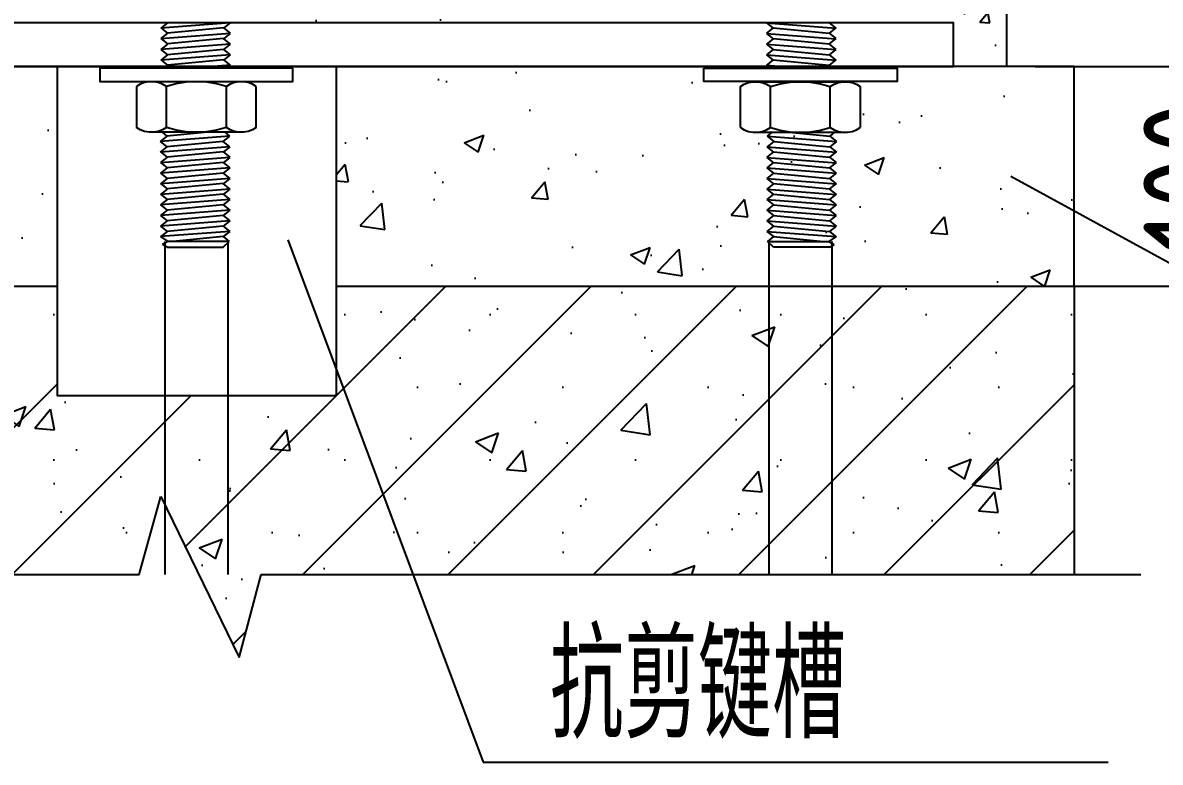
# Model space of a CAD drawing. Extents: x -89996 to 1006241, y -2176 to 440573.
# Drawn here: x 478738 to 483579, y 97825 to 100970 of the extents above; entities that cross this region are included whole.
import ezdxf

# ---------------------------------------------------------------- set-up
doc = ezdxf.new("R2010")
doc.units = 0
doc.header["$LTSCALE"] = 1000
doc.header["$MEASUREMENT"] = 0
for name, color, linetype in [('AXIS_DIM', 3, 'Continuous'), ('PUB_TEXT', 7, 'Continuous'), ('构造线', 7, 'Continuous'), ('细实线', 6, 'Continuous')]:
    doc.layers.add(name, color=color, linetype=linetype)
doc.styles.add('TSSD_Dimension', font='Tssdeng.shx', dxfattribs={"width": 0.8, "bigfont": 'hztxt.shx'})
doc.dimstyles.new('TSSD_100_150', dxfattribs={"dimtxt": 450, "dimasz": 150, "dimexe": 150, "dimexo": 375, "dimgap": 150, "dimtad": 1, "dimdec": 0, "dimzin": 0, "dimdsep": 46, "dimtxsty": 'TSSD_Dimension', "dimblk": 'ARCHTICK', "dimcen": 0, "dimdle": 150, "dimclrt": 7, "dimadec": 0, "dimazin": 0, "dimtfac": 1, "dimtdec": 0, "dimtix": 1, "dimtmove": 2, "dimatfit": 3, "dimfxl": 0, "dimtolj": 1, "dimtzin": 0, "dimarcsym": 0})

# ---------------------------------------------------------------- blocks, each defined once
blk = doc.blocks.new('_ArchTick')
at = {"color": 0, "linetype": 'ByBlock', "const_width": 0.4}
blk.add_lwpolyline([(-0.5, -0.5), (0.5, 0.5)], dxfattribs=at)
blk = doc.blocks.new('*D316')
at = {"layer": 'AXIS_DIM', "color": 0, "lineweight": -2, "transparency": 16777216}
for p, q in [((484107.5, 100633.6), (484107.5, 102450.1)), ((483047.2, 102300.1), (484257.5, 102300.1)), ((483073.7, 100783.6), (484257.5, 100783.6))]:
    blk.add_line(p, q, dxfattribs=at)
at = {"layer": 'Defpoints', "color": 0, "transparency": 16777216}
for p in [(482672.2, 102300.1), (484107.5, 102300.1), (482698.7, 100783.6)]:
    blk.add_point(p, dxfattribs=at)
at = {"layer": 'AXIS_DIM', "color": 0, "lineweight": -2, "transparency": 16777216, "xscale": 150, "yscale": 150, "zscale": 150}
for p, rotation in [((484107.5, 102300.1), 90), ((484107.5, 100783.6), 270)]:
    blk.add_blockref('_ArchTick', p, dxfattribs=dict(at, rotation=rotation))
at = {"layer": 'AXIS_DIM', "color": 7, "transparency": 16777216, "insert": (483732.5, 101541.9), "char_height": 450, "attachment_point": 5, "rotation": 90, "style": 'TSSD_Dimension'}
blk.add_mtext('\\A1;250', dxfattribs=at)
blk = doc.blocks.new('*D318')
at = {"layer": 'AXIS_DIM', "color": 0, "lineweight": -2, "transparency": 16777216}
for p, q in [((484107.5, 100783.6), (484107.5, 100933.6)), ((483047.2, 100783.6), (484257.5, 100783.6)), ((484107.5, 99850.4), (484107.5, 100783.6)), ((483073.7, 99850.4), (484257.5, 99850.4)), ((484107.5, 99850.4), (484107.5, 99700.4))]:
    blk.add_line(p, q, dxfattribs=at)
at = {"layer": 'Defpoints', "color": 0, "transparency": 16777216}
for p in [(482672.2, 100783.6), (484107.5, 100783.6), (482698.7, 99850.4)]:
    blk.add_point(p, dxfattribs=at)
at = {"layer": 'AXIS_DIM', "color": 0, "lineweight": -2, "transparency": 16777216, "xscale": 150, "yscale": 150, "zscale": 150}
for p, rotation in [((484107.5, 100783.6), 270), ((484107.5, 99850.4), 90)]:
    blk.add_blockref('_ArchTick', p, dxfattribs=dict(at, rotation=rotation))
at = {"layer": 'AXIS_DIM', "color": 7, "transparency": 16777216, "insert": (483732.5, 100317), "char_height": 450, "attachment_point": 5, "rotation": 90, "style": 'TSSD_Dimension'}
blk.add_mtext('\\A1;100', dxfattribs=at)

msp = doc.modelspace()

# ---------------------------------------------------------------- hatches: boundary and pattern name
h = msp.add_hatch()
h.set_pattern_fill('混凝土', color=256, scale=69.993, style=0)
h.set_pattern_definition([(50, (332109.54, 162848.16), (502.0319, -43.9221), [52.4947, -577.4422]), (355, (332109.54, 162848.16), (-97.1162, 526.4818), [41.9958, -461.9538]), (100.4514, (332151.4, 162844.5), (404.916, 482.5594), [44.6137, -490.7504]), (46.1842, (332109.54, 162988.15), (746.994, -115.8517), [78.742, -866.1634]), (96.6356, (332171.8, 162978.5), (654.1985, 681.8143), [66.9205, -736.1255]), (351.1842, (332109.54, 162988.15), (654.198, 681.815), [62.9937, -692.9307]), (21, (332179.54, 162953.15), (417.7932, -281.805), [52.4947, -577.4422]), (326, (332179.54, 162953.15), (170.3037, 507.5543), [41.9958, -461.9538]), (71.4514, (332214.35, 162929.67), (588.097, 225.7488), [44.6137, -490.7504]), (37.5, (332109.54, 162848.16), (8.51105, 233.0024), [0, -456.35436, 0, -468.9531, 0, -463.7036]), (7.5, (332109.54, 162848.16), (184.13026, 276.0606), [0, -267.37326, 0, -445.8554, 0, -176.73232]), (327.5, (331953.46, 162848.16), (373.63834, -15.78683), [0, -174.9825, 0, -545.9454, 0, -724.42755]), (317.5, (331883.47, 162848.16), (408.1895, 70.0665), [0, -227.47725, 0, -362.56374, 0, -514.44855])])
h.paths.add_polyline_path([(477379.27, 102300.13), (476614.51, 102300.13), (476031.23, 101716.85), (476031.23, 100783.61), (476259.38, 100783.61), (476259.38, 100970.26), (476501.43, 100970.26), (476501.43, 101027.38), (476704.08, 101027.38), (476675.65, 101038), (476658.93, 101047.93), (476658.93, 101221.98), (476684.15, 101236.96), (476715.2, 101242.57), (476684.15, 101248.18), (476658.93, 101263.16), (476658.93, 101437.21), (476684.15, 101452.2), (476722.74, 101459.17), (476730.06, 101457.85), (476768.6, 101457.85), (476788.86, 101474.22), (476760.8, 101496.89), (476761.41, 101496.84), (476789.77, 101519.76), (476762.99, 101541.4), (476762.25, 101541.45), (476790.31, 101564.13), (476777.77, 101574.26), (476790.31, 101586.8), (477028.95, 101586.8), (477054.03, 101561.72), (477028.95, 101541.45), (477057.01, 101518.78), (477056.39, 101518.83), (477028.37, 101496.18), (477055.55, 101474.22), (477035.29, 101457.85), (477112.95, 101457.85), (477144.23, 101452.2), (477169.45, 101437.21), (477169.45, 101263.16), (477144.23, 101248.18), (477105.63, 101241.21), (477095.91, 101242.97), (477115.36, 101242.97), (477134.5, 101246.42), (477152.72, 101253.23), (477169.45, 101263.16), (477169.45, 101437.21), (477152.72, 101447.15), (477134.5, 101453.95), (477115.36, 101457.41), (477095.91, 101457.41), (477076.77, 101453.95), (477058.54, 101447.15), (477041.82, 101437.21), (477000.09, 101448.63), (476957.39, 101455.54), (476914.19, 101457.85), (476914.19, 101457.85), (476870.99, 101455.54), (476828.28, 101448.63), (476786.56, 101437.21), (476786.56, 101263.16), (476786.55, 101263.16), (476761.33, 101248.18), (476730.29, 101242.57), (476761.34, 101236.96), (476786.56, 101221.98), (476786.56, 101221.98), (476786.56, 101047.93), (476828.28, 101036.51), (476870.99, 101029.61), (476912.65, 101027.38), (477323.87, 101027.38), (477323.87, 100970.26), (477379.27, 100970.26)])
h.paths.add_polyline_path([(479479.06, 102300.13), (477472.59, 102300.13), (477472.59, 100970.26), (479067.84, 100970.26), (479067.84, 101027.38), (479270.49, 101027.38), (479242.06, 101038), (479225.34, 101047.93), (479225.34, 101221.98), (479250.56, 101236.96), (479281.61, 101242.57), (479250.56, 101248.18), (479225.34, 101263.16), (479225.34, 101437.21), (479250.56, 101452.2), (479289.15, 101459.17), (479296.47, 101457.85), (479335.01, 101457.85), (479355.27, 101474.22), (479327.21, 101496.89), (479327.82, 101496.84), (479356.18, 101519.76), (479329.4, 101541.4), (479328.66, 101541.45), (479356.72, 101564.13), (479344.18, 101574.26), (479356.72, 101586.8), (479479.06, 101586.8)])
h.paths.add_polyline_path([(479479.06, 102300.13), (479479.06, 101586.8), (479595.36, 101586.8), (479620.44, 101561.72), (479595.36, 101541.45), (479623.42, 101518.78), (479622.8, 101518.83), (479594.78, 101496.18), (479621.96, 101474.22), (479601.7, 101457.85), (479679.36, 101457.85), (479710.64, 101452.2), (479735.86, 101437.21), (479735.86, 101263.16), (479710.64, 101248.18), (479672.04, 101241.21), (479664.27, 101242.61), (479482.14, 101242.61), (479479.06, 101242.45), (479479.06, 101027.38), (479890.28, 101027.38), (479890.28, 100970.26), (481485.52, 100970.26), (481485.52, 102300.13)])
h.paths.add_polyline_path([(479608.23, 101047.93), (479608.23, 101047.93), (479608.23, 101047.93)], flags=16)
h.paths.add_polyline_path([(479735.86, 101221.98), (479735.86, 101047.93), (479710.64, 101032.95), (479672.04, 101025.98), (479662.32, 101027.73), (479681.77, 101027.73), (479700.91, 101031.19), (479719.13, 101038), (479735.86, 101047.93), (479735.86, 101221.98), (479719.13, 101231.92), (479700.91, 101238.72), (479672.04, 101243.94), (479633.45, 101236.96), (479624.95, 101231.92), (479643.18, 101238.72), (479672.04, 101243.94), (479710.64, 101236.96)], flags=16)
h.paths.add_polyline_path([(482343.6, 102300.13), (481578.85, 102300.13), (481578.85, 100970.26), (481634.25, 100970.26), (481634.25, 101027.38), (481833.81, 101027.38), (481805.39, 101038), (481788.66, 101047.93), (481788.66, 101221.98), (481813.88, 101236.96), (481844.93, 101242.57), (481813.88, 101248.18), (481788.66, 101263.16), (481788.66, 101437.21), (481813.88, 101452.2), (481852.48, 101459.17), (481859.79, 101457.85), (481922.82, 101457.85), (481902.56, 101474.22), (481929.74, 101496.18), (481901.72, 101518.83), (481901.1, 101518.78), (481929.16, 101541.45), (481904, 101561.79), (481904.15, 101561.79), (481929.16, 101586.8), (482167.8, 101586.8), (482180.34, 101574.26), (482167.8, 101564.13), (482195.86, 101541.45), (482195.12, 101541.4), (482168.34, 101519.76), (482196.7, 101496.84), (482197.31, 101496.89), (482169.25, 101474.22), (482189.51, 101457.85), (482242.69, 101457.85), (482273.96, 101452.2), (482299.18, 101437.21), (482299.18, 101263.16), (482273.96, 101248.18), (482235.37, 101241.21), (482227.6, 101242.61), (482045.47, 101242.61), (482043.92, 101242.53), (482043.92, 101242.61), (482043.15, 101242.57), (482043.92, 101242.53), (482043.92, 101242.61), (482043.92, 101242.61), (482045.47, 101242.61), (482087.12, 101244.84), (482129.83, 101251.75), (482171.56, 101263.16), (482171.56, 101437.21), (482129.83, 101448.63), (482087.12, 101455.54), (482043.92, 101457.85), (482043.92, 101457.85), (482000.72, 101455.54), (481958.02, 101448.63), (481916.29, 101437.21), (481916.29, 101263.16), (481958.02, 101251.75), (482000.72, 101244.84), (482042.38, 101242.61), (482043.92, 101242.61), (482043.92, 101242.61), (482043.93, 101242.53), (482044.69, 101242.57), (482043.93, 101242.61), (482043.92, 101242.53), (482043.15, 101242.57), (482000.72, 101240.3), (481958.02, 101233.4), (481916.29, 101221.98), (481916.29, 101047.93), (481958.02, 101036.51), (482000.72, 101029.61), (482042.38, 101027.38), (482456.69, 101027.38), (482456.69, 100970.26), (482698.73, 100970.26), (482698.73, 100783.61), (482926.88, 100783.61), (482926.88, 101716.85)])
at = {"layer": '构造线'}
h = msp.add_hatch(dxfattribs=at)
h.set_pattern_fill('AR-CONC', color=256, scale=4.6662, style=0)
h.set_pattern_definition([(50, (392675.2, 29880), (850.11, -74.375), [88.891, -977.802]), (355, (392675.2, 29880), (-164.45, 891.5085), [71.113, -782.242]), (100.451, (392746.05, 29873.8), (685.663, 817.1295), [75.546, -831.0036]), (46.1842, (392675.2, 30117), (1264.909, -196.178), [133.337, -1466.703]), (96.6356, (392780.6, 30100.7), (1107.776, 1154.537), [113.319, -1246.505]), (351.184, (392675.2, 30117), (1107.777, 1154.535), [106.67, -1173.363]), (21, (392793.7, 30057.8), (707.4654, -477.1914), [88.891, -977.802]), (326, (392793.7, 30057.8), (288.3806, 859.458), [71.113, -782.242]), (71.4514, (392852.7, 30018), (995.844, 382.2684), [75.546, -831.0036]), (37.5, (392675.2, 29880), (14.41204, 394.5507), [0, -772.76, 0, -794.094, 0, -785.2048]), (7.5, (392675.2, 29880), (311.7939, 467.4626), [0, -452.752, 0, -754.9818, 0, -299.2667]), (327.5, (392410.9, 29880), (632.6928, -26.7315), [0, -296.3037, 0, -924.4675, 0, -1226.6973]), (317.5, (392292.4, 29880), (691.2004, 118.645), [0, -385.1948, 0, -613.9413, 0, -871.133])])
h.paths.add_polyline_path([(478885.97, 99850.37), (478885.97, 100783.61), (475746.1, 100783.61), (475746.1, 99850.37)])
h.paths.add_polyline_path([(480072.14, 100783.61), (480072.14, 99850.37), (483212.02, 99850.37), (483212.02, 100783.61)])
at = {"layer": '细实线'}
h = msp.add_hatch(dxfattribs=at)
h.set_pattern_fill('SACNCR', color=256, scale=4666.2, style=0)
h.set_pattern_definition([(45, (538880.6, 196548.9), (-309.3283, 309.3283), []), (45, (539189.9, 196548.9), (-309.3283, 309.3283), [0, -437.4562])])
h.paths.add_polyline_path([(480072.14, 99850.37), (480072.14, 99383.75), (478885.97, 99383.75), (478885.97, 99850.37), (475746.1, 99850.37), (475746.1, 98623.15), (479233.3, 98623.15), (479326.62, 98955.3), (479659.38, 98270.24), (479752.7, 98623.15), (483212.02, 98623.15), (483212.02, 99850.37)])
h = msp.add_hatch(dxfattribs=at)
h.set_pattern_fill('混凝土', color=256, scale=139.986, style=0)
h.set_pattern_definition([(50, (538880.6, 196548.9), (1004.064, -87.844), [104.9895, -1154.8845]), (355, (538880.6, 196548.9), (-194.232, 1052.964), [83.992, -923.908]), (100.4514, (538964.3, 196541.6), (809.832, 965.119), [89.227, -981.501]), (46.1842, (538880.6, 196828.9), (1493.988, -231.703), [157.484, -1732.327]), (96.6356, (539005.1, 196809.6), (1308.397, 1363.629), [133.841, -1472.25]), (351.1842, (538880.6, 196828.9), (1308.396, 1363.63), [125.987, -1385.861]), (21, (539020.6, 196758.9), (835.5863, -563.61), [104.9895, -1154.8845]), (326, (539020.6, 196758.9), (340.607, 1015.1085), [83.992, -923.908]), (71.4514, (539090.2, 196711.9), (1176.194, 451.4975), [89.227, -981.501]), (37.5, (538880.58, 196548.92), (17.0221, 466.0048), [0, -912.7087, 0, -937.9062, 0, -927.4072]), (7.5, (538880.6, 196548.9), (368.2605, 552.1212), [0, -534.7465, 0, -891.7108, 0, -353.4646]), (327.5, (538568.4, 196548.92), (747.2767, -31.5737), [0, -349.965, 0, -1091.8908, 0, -1448.855]), (317.5, (538428.4, 196548.9), (816.379, 140.133), [0, -454.9545, 0, -725.1275, 0, -1028.897])])
h.paths.add_polyline_path([(480072.14, 99850.37), (480072.14, 99383.75), (478885.97, 99383.75), (478885.97, 99850.37), (475746.1, 99850.37), (475746.1, 98623.15), (479233.3, 98623.15), (479326.62, 98955.3), (479659.38, 98270.24), (479752.7, 98623.15), (483212.02, 98623.15), (483212.02, 99850.37)])

# ---------------------------------------------------------------- linework, layer by layer
msp.add_line((482926.88, 100783.61, 13636.33), (482926.88, 101716.85, 13636.33))
at = {"elevation": 13636.33}
msp.add_lwpolyline([(478885.97, 100783.61), (480072.14, 100783.61), (480072.14, 99383.75), (478885.97, 99383.75)], close=True, dxfattribs=at)
at = {"layer": '构造线', "color": 6}
msp.add_line((483212.02, 99850.37, 13636.33), (483212.02, 98623.15, 13636.33), dxfattribs=at)
at = {"layer": '构造线', "color": 4, "elevation": 13636.33}
msp.add_lwpolyline([(476259.38, 100783.61), (482698.73, 100783.61), (482698.73, 100970.26), (476259.38, 100970.26)], close=True, dxfattribs=at)
at = {"layer": '构造线', "color": 6, "elevation": 13636.33}
msp.add_lwpolyline([(480072.14, 99850.37), (483212.02, 99850.37), (483212.02, 100783.61), (475746.1, 100783.61), (475746.1, 99850.37), (478885.97, 99850.37)], dxfattribs=at)
at = {"layer": '细实线', "color": 0}
for p, q in [((479353.91, 100969.91, 13636.33), (479325.85, 100947.23, 13636.33)), ((479621.35, 100969.96, 13636.33), (479326.59, 100947.29, 13636.33)), ((479326.59, 100947.84, 13636.33), (479354.65, 100925.16, 13636.33)), ((479593.29, 100947.84, 13636.33), (479354.65, 100925.16, 13636.33)), ((479621.35, 100969.96, 13636.33), (479593.29, 100947.29, 13636.33)), ((479593.29, 100947.84, 13636.33), (479621.35, 100925.16, 13636.33)), ((481903.17, 100969.96, 13636.33), (482197.93, 100947.29, 13636.33)), ((481903.17, 100969.96, 13636.33), (481931.23, 100947.29, 13636.33)), ((481931.23, 100947.84, 13636.33), (481903.17, 100925.16, 13636.33)), ((481931.23, 100947.84, 13636.33), (482169.87, 100925.16, 13636.33)), ((482197.93, 100947.84, 13636.33), (482169.87, 100925.16, 13636.33)), ((482170.61, 100969.91, 13636.33), (482198.67, 100947.23, 13636.33)), ((479354.65, 100925.16, 13636.33), (479326.59, 100902.49, 13636.33)), ((479621.35, 100924.62, 13636.33), (479326.59, 100901.94, 13636.33)), ((479326.59, 100902.49, 13636.33), (479354.65, 100879.81, 13636.33)), ((479593.29, 100902.49, 13636.33), (479354.65, 100879.81, 13636.33)), ((479621.35, 100924.62, 13636.33), (479593.29, 100901.94, 13636.33)), ((479593.29, 100901.94, 13636.33), (479621.35, 100879.27, 13636.33)), ((481903.17, 100924.62, 13636.33), (482197.93, 100901.94, 13636.33)), ((481903.17, 100924.62, 13636.33), (481931.23, 100901.94, 13636.33)), ((481931.23, 100901.94, 13636.33), (481903.17, 100879.27, 13636.33)), ((481931.23, 100902.49, 13636.33), (482169.87, 100879.81, 13636.33)), ((482169.87, 100925.16, 13636.33), (482197.93, 100902.49, 13636.33)), ((482197.93, 100902.49, 13636.33), (482169.87, 100879.81, 13636.33)), ((479354.65, 100879.27, 13636.33), (479326.59, 100856.6, 13636.33)), ((479621.35, 100878.73, 13636.33), (479326.59, 100856.05, 13636.33)), ((479326.59, 100856.6, 13636.33), (479354.65, 100833.92, 13636.33)), ((479621.35, 100833.92, 13636.33), (479326.59, 100811.25, 13636.33)), ((479354.65, 100833.92, 13636.33), (479326.59, 100811.25, 13636.33)), ((479593.29, 100856.6, 13636.33), (479354.65, 100833.92, 13636.33)), ((479621.35, 100878.73, 13636.33), (479593.29, 100856.05, 13636.33)), ((479593.29, 100856.6, 13636.33), (479621.35, 100833.92, 13636.33)), ((479621.35, 100833.92, 13636.33), (479593.29, 100811.25, 13636.33)), ((481903.17, 100878.73, 13636.33), (482197.93, 100856.05, 13636.33)), ((481903.17, 100878.73, 13636.33), (481931.23, 100856.05, 13636.33)), ((481931.23, 100856.6, 13636.33), (481903.17, 100833.92, 13636.33)), ((481903.17, 100833.92, 13636.33), (482197.93, 100811.25, 13636.33)), ((481903.17, 100833.92, 13636.33), (481931.23, 100811.25, 13636.33)), ((481931.23, 100856.6, 13636.33), (482169.87, 100833.92, 13636.33)), ((482169.87, 100879.27, 13636.33), (482197.93, 100856.6, 13636.33)), ((482197.93, 100856.6, 13636.33), (482169.87, 100833.92, 13636.33)), ((482169.87, 100833.92, 13636.33), (482197.93, 100811.25, 13636.33)), ((479326.59, 100811.79, 13636.33), (479354.65, 100789.12, 13636.33)), ((479354.65, 100789.12, 13636.33), (479340.19, 100777.43, 13636.33)), ((479593.29, 100811.79, 13636.33), (479354.65, 100789.12, 13636.33)), ((479621.35, 100789.66, 13636.33), (479462.3, 100777.43, 13636.33)), ((479593.29, 100811.79, 13636.33), (479621.35, 100789.12, 13636.33)), ((479621.35, 100789.66, 13636.33), (479606.21, 100777.43, 13636.33)), ((481931.23, 100811.79, 13636.33), (481903.17, 100789.12, 13636.33)), ((481903.17, 100789.66, 13636.33), (482062.22, 100777.43, 13636.33)), ((481903.17, 100789.66, 13636.33), (481918.31, 100777.43, 13636.33)), ((481931.23, 100811.79, 13636.33), (482169.87, 100789.12, 13636.33)), ((482197.93, 100811.79, 13636.33), (482169.87, 100789.12, 13636.33)), ((482169.87, 100789.12, 13636.33), (482184.34, 100777.43, 13636.33)), ((479238.6, 100708.71, 13636.33), (479221.88, 100698.77, 13636.33)), ((479221.88, 100698.77, 13636.33), (479221.88, 100524.72, 13636.33)), ((479256.82, 100715.51, 13636.33), (479238.6, 100708.71, 13636.33)), ((479275.96, 100718.97, 13636.33), (479256.82, 100715.51, 13636.33)), ((479275.96, 100718.97, 13636.33), (479256.82, 100715.51, 13636.33)), ((479295.42, 100718.97, 13636.33), (479275.96, 100718.97, 13636.33)), ((479295.41, 100718.97, 13636.33), (479275.96, 100718.97, 13636.33)), ((479668.58, 100719.41, 13636.33), (479285.68, 100719.41, 13636.33)), ((479668.59, 100719.41, 13636.33), (479285.69, 100719.41, 13636.33)), ((479314.56, 100715.51, 13636.33), (479295.41, 100718.97, 13636.33)), ((479314.56, 100715.51, 13636.33), (479295.42, 100718.97, 13636.33)), ((479332.78, 100708.71, 13636.33), (479314.56, 100715.51, 13636.33)), ((479349.5, 100698.77, 13636.33), (479332.78, 100708.71, 13636.33)), ((479391.23, 100710.19, 13636.33), (479349.5, 100698.77, 13636.33)), ((479349.5, 100524.72, 13636.33), (479349.5, 100698.77, 13636.33)), ((479354.65, 100720.31, 13636.33), (479593.29, 100720.31, 13636.33)), ((479433.93, 100717.1, 13636.33), (479391.23, 100710.19, 13636.33)), ((479563.04, 100710.19, 13636.33), (479520.33, 100717.1, 13636.33)), ((479604.77, 100698.77, 13636.33), (479563.04, 100710.19, 13636.33)), ((479621.49, 100708.71, 13636.33), (479604.77, 100698.77, 13636.33)), ((479604.77, 100524.72, 13636.33), (479604.77, 100698.77, 13636.33)), ((479639.71, 100715.51, 13636.33), (479621.49, 100708.71, 13636.33)), ((479658.86, 100718.97, 13636.33), (479639.71, 100715.51, 13636.33)), ((479658.85, 100718.97, 13636.33), (479639.71, 100715.51, 13636.33)), ((479678.31, 100718.97, 13636.33), (479658.85, 100718.97, 13636.33)), ((479678.31, 100718.97, 13636.33), (479658.86, 100718.97, 13636.33)), ((479697.45, 100715.51, 13636.33), (479678.31, 100718.97, 13636.33)), ((479697.45, 100715.51, 13636.33), (479678.31, 100718.97, 13636.33)), ((479715.67, 100708.71, 13636.33), (479697.45, 100715.51, 13636.33)), ((479732.39, 100698.77, 13636.33), (479715.67, 100708.71, 13636.33)), ((479732.39, 100524.72, 13636.33), (479732.39, 100698.77, 13636.33)), ((481792.13, 100698.77, 13636.33), (481808.85, 100708.71, 13636.33)), ((481792.13, 100524.72, 13636.33), (481792.13, 100698.77, 13636.33)), ((481808.85, 100708.71, 13636.33), (481827.07, 100715.51, 13636.33)), ((481827.07, 100715.51, 13636.33), (481846.21, 100718.97, 13636.33)), ((481827.07, 100715.51, 13636.33), (481846.21, 100718.97, 13636.33)), ((481846.21, 100718.97, 13636.33), (481865.67, 100718.97, 13636.33)), ((481846.21, 100718.97, 13636.33), (481865.66, 100718.97, 13636.33)), ((481855.94, 100719.41, 13636.33), (482238.84, 100719.41, 13636.33)), ((481855.94, 100719.41, 13636.33), (482238.84, 100719.41, 13636.33)), ((481865.66, 100718.97, 13636.33), (481884.81, 100715.51, 13636.33)), ((481865.67, 100718.97, 13636.33), (481884.81, 100715.51, 13636.33)), ((481884.81, 100715.51, 13636.33), (481903.03, 100708.71, 13636.33)), ((481903.03, 100708.71, 13636.33), (481919.75, 100698.77, 13636.33)), ((481919.75, 100698.77, 13636.33), (481961.48, 100710.19, 13636.33)), ((481919.75, 100524.72, 13636.33), (481919.75, 100698.77, 13636.33)), ((482169.87, 100720.31, 13636.33), (481931.23, 100720.31, 13636.33)), ((481961.48, 100710.19, 13636.33), (482004.19, 100717.1, 13636.33)), ((482090.59, 100717.1, 13636.33), (482133.29, 100710.19, 13636.33)), ((482133.29, 100710.19, 13636.33), (482175.02, 100698.77, 13636.33)), ((482175.02, 100698.77, 13636.33), (482191.74, 100708.71, 13636.33)), ((482175.02, 100524.72, 13636.33), (482175.02, 100698.77, 13636.33)), ((482191.74, 100708.71, 13636.33), (482209.97, 100715.51, 13636.33)), ((482209.96, 100715.51, 13636.33), (482229.11, 100718.97, 13636.33)), ((482209.97, 100715.51, 13636.33), (482229.11, 100718.97, 13636.33)), ((482229.11, 100718.97, 13636.33), (482248.56, 100718.97, 13636.33)), ((482229.11, 100718.97, 13636.33), (482248.56, 100718.97, 13636.33)), ((482248.56, 100718.97, 13636.33), (482267.7, 100715.51, 13636.33)), ((482248.56, 100718.97, 13636.33), (482267.7, 100715.51, 13636.33)), ((482267.7, 100715.51, 13636.33), (482285.92, 100708.71, 13636.33)), ((482285.92, 100708.71, 13636.33), (482302.65, 100698.77, 13636.33)), ((482302.65, 100698.77, 13636.33), (482302.64, 100524.72, 13636.33)), ((479238.6, 100514.79, 13636.33), (479221.88, 100524.72, 13636.33)), ((479256.82, 100507.98, 13636.33), (479238.6, 100514.79, 13636.33)), ((479275.96, 100504.53, 13636.33), (479256.82, 100507.98, 13636.33)), ((479295.42, 100504.53, 13636.33), (479275.96, 100504.53, 13636.33)), ((479668.59, 100504.09, 13636.33), (479285.69, 100504.09, 13636.33)), ((479314.56, 100507.98, 13636.33), (479295.42, 100504.53, 13636.33)), ((479332.78, 100514.79, 13636.33), (479314.56, 100507.98, 13636.33)), ((479331.54, 100504.09, 13636.33), (479351.8, 100487.72, 13636.33)), ((479349.5, 100524.72, 13636.33), (479332.78, 100514.79, 13636.33)), ((479391.23, 100513.31, 13636.33), (479349.5, 100524.72, 13636.33)), ((479524.1, 100504.09, 13636.33), (479351.8, 100487.72, 13636.33)), ((479433.94, 100506.4, 13636.33), (479391.23, 100513.31, 13636.33)), ((479477.14, 100504.09, 13636.33), (479433.94, 100506.4, 13636.33)), ((479520.34, 100506.4, 13636.33), (479477.14, 100504.09, 13636.33)), ((479563.04, 100513.31, 13636.33), (479520.34, 100506.4, 13636.33)), ((479604.77, 100524.72, 13636.33), (479563.04, 100513.31, 13636.33)), ((479598.24, 100504.09, 13636.33), (479618.5, 100487.72, 13636.33)), ((479621.49, 100514.79, 13636.33), (479604.77, 100524.72, 13636.33)), ((479639.71, 100507.98, 13636.33), (479621.49, 100514.79, 13636.33)), ((479658.86, 100504.53, 13636.33), (479639.71, 100507.98, 13636.33)), ((479678.31, 100504.53, 13636.33), (479658.86, 100504.53, 13636.33)), ((479697.45, 100507.98, 13636.33), (479678.31, 100504.53, 13636.33)), ((479715.67, 100514.79, 13636.33), (479697.45, 100507.98, 13636.33)), ((479732.39, 100524.72, 13636.33), (479715.67, 100514.79, 13636.33)), ((481792.13, 100524.72, 13636.33), (481808.85, 100514.79, 13636.33)), ((481808.85, 100514.79, 13636.33), (481827.07, 100507.98, 13636.33)), ((481827.07, 100507.98, 13636.33), (481846.21, 100504.53, 13636.33)), ((481846.21, 100504.53, 13636.33), (481865.66, 100504.53, 13636.33)), ((481855.94, 100504.09, 13636.33), (482238.84, 100504.09, 13636.33)), ((481865.66, 100504.53, 13636.33), (481884.81, 100507.98, 13636.33)), ((481884.81, 100507.98, 13636.33), (481903.03, 100514.79, 13636.33)), ((481903.03, 100514.79, 13636.33), (481919.75, 100524.72, 13636.33)), ((481926.28, 100504.09, 13636.33), (481906.02, 100487.72, 13636.33)), ((481919.75, 100524.72, 13636.33), (481961.48, 100513.31, 13636.33)), ((481961.48, 100513.31, 13636.33), (482004.19, 100506.4, 13636.33)), ((482000.42, 100504.09, 13636.33), (482172.72, 100487.72, 13636.33)), ((482004.19, 100506.4, 13636.33), (482047.39, 100504.09, 13636.33)), ((482047.39, 100504.09, 13636.33), (482090.58, 100506.4, 13636.33)), ((482090.58, 100506.4, 13636.33), (482133.29, 100513.31, 13636.33)), ((482133.29, 100513.31, 13636.33), (482175.02, 100524.72, 13636.33)), ((482192.98, 100504.09, 13636.33), (482172.72, 100487.72, 13636.33)), ((482175.02, 100524.72, 13636.33), (482191.74, 100514.79, 13636.33)), ((482191.74, 100514.79, 13636.33), (482209.96, 100507.98, 13636.33)), ((482209.96, 100507.98, 13636.33), (482229.11, 100504.53, 13636.33)), ((482229.11, 100504.53, 13636.33), (482248.56, 100504.53, 13636.33)), ((482248.56, 100504.53, 13636.33), (482267.7, 100507.98, 13636.33)), ((482267.7, 100507.98, 13636.33), (482285.92, 100514.79, 13636.33)), ((482285.92, 100514.79, 13636.33), (482302.64, 100524.72, 13636.33)), ((479618.5, 100487.72, 13636.33), (479323.74, 100465.05, 13636.33)), ((479351.8, 100487.72, 13636.33), (479323.74, 100465.05, 13636.33)), ((479323.74, 100465.59, 13636.33), (479351.8, 100442.92, 13636.33)), ((479590.44, 100465.59, 13636.33), (479351.8, 100442.92, 13636.33)), ((479618.5, 100487.72, 13636.33), (479590.44, 100465.05, 13636.33)), ((479590.44, 100465.59, 13636.33), (479618.5, 100442.92, 13636.33)), ((481906.02, 100487.72, 13636.33), (482200.78, 100465.05, 13636.33)), ((481906.02, 100487.72, 13636.33), (481934.08, 100465.05, 13636.33)), ((481934.08, 100465.59, 13636.33), (481906.02, 100442.92, 13636.33)), ((481934.08, 100465.59, 13636.33), (482172.72, 100442.92, 13636.33)), ((482172.72, 100487.72, 13636.33), (482200.78, 100465.05, 13636.33)), ((482200.78, 100465.59, 13636.33), (482172.72, 100442.92, 13636.33)), ((479351.8, 100442.92, 13636.33), (479323.74, 100420.24, 13636.33)), ((479619.24, 100442.98, 13636.33), (479324.49, 100420.3, 13636.33)), ((479324.49, 100420.85, 13636.33), (479352.55, 100398.17, 13636.33)), ((479352.55, 100398.17, 13636.33), (479324.49, 100375.5, 13636.33)), ((479619.24, 100397.63, 13636.33), (479324.49, 100374.95, 13636.33)), ((479591.18, 100420.85, 13636.33), (479352.55, 100398.17, 13636.33)), ((479619.24, 100442.98, 13636.33), (479591.18, 100420.3, 13636.33)), ((479591.18, 100420.85, 13636.33), (479619.24, 100398.17, 13636.33)), ((479619.24, 100397.63, 13636.33), (479591.18, 100374.95, 13636.33)), ((481905.28, 100442.98, 13636.33), (482200.03, 100420.3, 13636.33)), ((481905.28, 100442.98, 13636.33), (481933.34, 100420.3, 13636.33)), ((481933.34, 100420.85, 13636.33), (481905.28, 100398.17, 13636.33)), ((481905.28, 100397.63, 13636.33), (482200.03, 100374.95, 13636.33)), ((481905.28, 100397.63, 13636.33), (481933.34, 100374.95, 13636.33)), ((481933.34, 100420.85, 13636.33), (482171.97, 100398.17, 13636.33)), ((482200.03, 100420.85, 13636.33), (482171.97, 100398.17, 13636.33)), ((482171.97, 100398.17, 13636.33), (482200.03, 100375.5, 13636.33)), ((482172.72, 100442.92, 13636.33), (482200.78, 100420.24, 13636.33)), ((479324.49, 100375.5, 13636.33), (479352.55, 100352.83, 13636.33)), ((479619.24, 100352.83, 13636.33), (479324.49, 100330.15, 13636.33)), ((479352.55, 100352.83, 13636.33), (479324.49, 100330.15, 13636.33)), ((479591.18, 100375.5, 13636.33), (479352.55, 100352.83, 13636.33)), ((479591.18, 100375.5, 13636.33), (479619.24, 100352.83, 13636.33)), ((479619.24, 100352.83, 13636.33), (479591.18, 100330.15, 13636.33)), ((481933.34, 100375.5, 13636.33), (481905.28, 100352.83, 13636.33)), ((481905.28, 100352.83, 13636.33), (482200.03, 100330.15, 13636.33)), ((481905.28, 100352.83, 13636.33), (481933.34, 100330.15, 13636.33)), ((481933.34, 100375.5, 13636.33), (482171.97, 100352.83, 13636.33)), ((482200.03, 100375.5, 13636.33), (482171.97, 100352.83, 13636.33)), ((482171.97, 100352.83, 13636.33), (482200.03, 100330.15, 13636.33)), ((479324.49, 100330.7, 13636.33), (479352.55, 100308.02, 13636.33)), ((479619.24, 100308.02, 13636.33), (479324.49, 100285.35, 13636.33)), ((479352.55, 100308.02, 13636.33), (479324.49, 100285.35, 13636.33)), ((479591.18, 100330.7, 13636.33), (479352.55, 100308.02, 13636.33)), ((479591.18, 100330.7, 13636.33), (479619.24, 100308.02, 13636.33)), ((479619.24, 100308.02, 13636.33), (479591.18, 100285.35, 13636.33)), ((481933.34, 100330.7, 13636.33), (481905.28, 100308.02, 13636.33)), ((481905.28, 100308.02, 13636.33), (482200.03, 100285.35, 13636.33)), ((481905.28, 100308.02, 13636.33), (481933.34, 100285.35, 13636.33)), ((481933.34, 100330.7, 13636.33), (482171.97, 100308.02, 13636.33)), ((482200.03, 100330.7, 13636.33), (482171.97, 100308.02, 13636.33)), ((482171.97, 100308.02, 13636.33), (482200.03, 100285.35, 13636.33)), ((479324.49, 100285.89, 13636.33), (479352.55, 100263.22, 13636.33)), ((479352.55, 100262.68, 13636.33), (479324.49, 100240, 13636.33)), ((479619.99, 100262.73, 13636.33), (479325.23, 100240.06, 13636.33)), ((479591.18, 100285.89, 13636.33), (479352.55, 100263.22, 13636.33)), ((479591.18, 100285.35, 13636.33), (479619.24, 100262.68, 13636.33)), ((479619.99, 100262.73, 13636.33), (479591.93, 100240.06, 13636.33)), ((481904.53, 100262.73, 13636.33), (482199.29, 100240.06, 13636.33)), ((481904.53, 100262.73, 13636.33), (481932.59, 100240.06, 13636.33)), ((481933.34, 100285.35, 13636.33), (481905.28, 100262.68, 13636.33)), ((481933.34, 100285.89, 13636.33), (482171.97, 100263.22, 13636.33)), ((482200.03, 100285.89, 13636.33), (482171.97, 100263.22, 13636.33)), ((482171.97, 100262.68, 13636.33), (482200.03, 100240, 13636.33)), ((479325.23, 100240.6, 13636.33), (479353.29, 100217.93, 13636.33)), ((479619.99, 100217.93, 13636.33), (479325.23, 100195.26, 13636.33)), ((479353.29, 100217.93, 13636.33), (479325.23, 100195.26, 13636.33)), ((479591.93, 100240.6, 13636.33), (479353.29, 100217.93, 13636.33)), ((479591.93, 100240.6, 13636.33), (479619.99, 100217.93, 13636.33)), ((479619.99, 100217.93, 13636.33), (479591.93, 100195.26, 13636.33)), ((481932.59, 100240.6, 13636.33), (481904.53, 100217.93, 13636.33)), ((481904.53, 100217.93, 13636.33), (482199.29, 100195.26, 13636.33)), ((481904.53, 100217.93, 13636.33), (481932.59, 100195.26, 13636.33)), ((481932.59, 100240.6, 13636.33), (482171.23, 100217.93, 13636.33)), ((482199.29, 100240.6, 13636.33), (482171.23, 100217.93, 13636.33)), ((482171.23, 100217.93, 13636.33), (482199.29, 100195.26, 13636.33)), ((479325.23, 100195.8, 13636.33), (479353.29, 100173.13, 13636.33)), ((479353.29, 100173.13, 13636.33), (479325.23, 100150.45, 13636.33)), ((479619.99, 100172.58, 13636.33), (479325.23, 100149.91, 13636.33)), ((479591.93, 100195.8, 13636.33), (479353.29, 100173.13, 13636.33)), ((479591.93, 100195.8, 13636.33), (479619.99, 100173.13, 13636.33)), ((479619.99, 100172.58, 13636.33), (479591.93, 100149.91, 13636.33)), ((481932.59, 100195.8, 13636.33), (481904.53, 100173.13, 13636.33)), ((481904.53, 100172.58, 13636.33), (482199.29, 100149.91, 13636.33)), ((481904.53, 100172.58, 13636.33), (481932.59, 100149.91, 13636.33)), ((481932.59, 100195.8, 13636.33), (482171.23, 100173.13, 13636.33)), ((482199.29, 100195.8, 13636.33), (482171.23, 100173.13, 13636.33)), ((482171.23, 100173.13, 13636.33), (482199.29, 100150.45, 13636.33)), ((479325.23, 100149.91, 13636.33), (479353.29, 100127.23, 13636.33)), ((479619.99, 100127.23, 13636.33), (479325.23, 100104.56, 13636.33)), ((479353.29, 100127.23, 13636.33), (479325.23, 100104.56, 13636.33)), ((479591.93, 100149.91, 13636.33), (479353.29, 100127.23, 13636.33)), ((479591.93, 100149.91, 13636.33), (479619.99, 100127.23, 13636.33)), ((479619.99, 100127.23, 13636.33), (479591.93, 100104.56, 13636.33)), ((481932.59, 100149.91, 13636.33), (481904.53, 100127.23, 13636.33)), ((481904.53, 100127.23, 13636.33), (482199.29, 100104.56, 13636.33)), ((481904.53, 100127.23, 13636.33), (481932.59, 100104.56, 13636.33)), ((481932.59, 100149.91, 13636.33), (482171.23, 100127.23, 13636.33)), ((482199.29, 100149.91, 13636.33), (482171.23, 100127.23, 13636.33)), ((482171.23, 100127.23, 13636.33), (482199.29, 100104.56, 13636.33)), ((479325.23, 100105.11, 13636.33), (479353.29, 100082.43, 13636.33)), ((479619.99, 100082.98, 13636.33), (479325.23, 100060.3, 13636.33)), ((479353.29, 100082.43, 13636.33), (479325.23, 100059.76, 13636.33)), ((479325.23, 100060.3, 13636.33), (479356.19, 100039.97, 13636.33)), ((479591.93, 100105.11, 13636.33), (479353.29, 100082.43, 13636.33)), ((479591.93, 100060.3, 13636.33), (479377.89, 100039.97, 13636.33)), ((479591.93, 100105.11, 13636.33), (479619.99, 100082.43, 13636.33)), ((479619.99, 100082.98, 13636.33), (479591.93, 100060.3, 13636.33)), ((479591.93, 100060.3, 13636.33), (479616.94, 100039.97, 13636.33)), ((481932.59, 100105.11, 13636.33), (481904.53, 100082.43, 13636.33)), ((481904.53, 100082.98, 13636.33), (482199.29, 100060.3, 13636.33)), ((481904.53, 100082.98, 13636.33), (481932.59, 100060.3, 13636.33)), ((481932.59, 100060.3, 13636.33), (481907.58, 100039.97, 13636.33)), ((481932.59, 100105.11, 13636.33), (482171.23, 100082.43, 13636.33)), ((481932.59, 100060.3, 13636.33), (482146.63, 100039.97, 13636.33)), ((482199.29, 100060.3, 13636.33), (482168.33, 100039.97, 13636.33)), ((482199.29, 100105.11, 13636.33), (482171.23, 100082.43, 13636.33)), ((482171.23, 100082.43, 13636.33), (482199.29, 100059.76, 13636.33)), ((479356.19, 100039.97, 13636.33), (479332.94, 100027.5, 13636.33)), ((479353.29, 100014.96, 13636.33), (479332.94, 100027.5, 13636.33)), ((479353.29, 100014.96, 13636.33), (479591.93, 100014.96, 13636.33)), ((479616.94, 100039.97, 13636.33), (479356.19, 100039.97, 13636.33)), ((479591.93, 100014.96, 13636.33), (479616.94, 100039.97, 13636.33)), ((481907.58, 100039.97, 13636.33), (482168.33, 100039.97, 13636.33)), ((481932.59, 100014.96, 13636.33), (481907.58, 100039.97, 13636.33)), ((482171.23, 100014.96, 13636.33), (481932.59, 100014.96, 13636.33)), ((482168.33, 100039.97, 13636.33), (482191.58, 100027.5, 13636.33)), ((482171.23, 100014.96, 13636.33), (482191.58, 100027.5, 13636.33))]:
    msp.add_line(p, q, dxfattribs=at)
at = {"layer": '细实线'}
for p, q in [((482942.78, 100316.99, 13636.33), (484406.77, 99518.69, 13636.33)), ((479866.84, 100047.2, 13636.33), (480697.29, 97824.85, 13636.33)), ((479233.3, 98623.15, 13636.33), (479326.62, 98955.3, 13636.33)), ((479233.3, 98623.15, 13636.33), (479326.62, 98955.3, 13636.33)), ((479326.62, 98955.3, 13636.33), (479659.38, 98270.24, 13636.33)), ((475416.69, 98623.15, 13636.33), (479233.3, 98623.15, 13636.33)), ((475416.69, 98623.15, 13636.33), (479233.3, 98623.15, 13636.33)), ((479659.38, 98270.24, 13636.33), (479752.7, 98623.15, 13636.33)), ((479752.7, 98623.15, 13636.33), (483495.77, 98623.15, 13636.33)), ((479752.7, 98623.15, 13636.33), (483495.77, 98623.15, 13636.33)), ((480697.29, 97824.85, 13636.33), (483357.18, 97824.85, 13636.33))]:
    msp.add_line(p, q, dxfattribs=at)
at = {"layer": '细实线', "color": 4, "ltscale": 100}
for p, q in [((479342.55, 100039.82, 13636.33), (479342.55, 98623.15, 13636.33)), ((479610.49, 100039.82, 13636.33), (479610.49, 98623.15, 13636.33)), ((481914.03, 100039.82, 13636.33), (481914.03, 98623.15, 13636.33)), ((482181.97, 100039.82, 13636.33), (482181.97, 98623.15, 13636.33))]:
    msp.add_line(p, q, dxfattribs=at)
at = {"layer": '细实线', "color": 4, "elevation": 13636.33}
for points in [[(479888.17, 100777.43), (479065.73, 100777.43), (479065.73, 100720.31), (479888.17, 100720.31)], [(481636.35, 100777.43), (482458.79, 100777.43), (482458.79, 100720.31), (481636.35, 100720.31)]]:
    msp.add_lwpolyline(points, close=True, dxfattribs=at)

# ---------------------------------------------------------------- texts
at = {"layer": 'PUB_TEXT', "style": 'TSSD_Dimension', "width": 0.7}
msp.add_text('抗剪键槽', height=450, dxfattribs=at).set_placement((480981.93, 97927.71, 13636.33))

# ---------------------------------------------------------------- dimensions: what is measured, and where the dimension line sits
at = {"layer": 'AXIS_DIM'}
for base, p1, p2, text, picture, middle in [((484107.53, 102300.13, 13636.33), (482698.73, 100783.61, 13636.33), (482672.15, 102300.13, 13636.33), '250', '*D316', (483732.53, 101541.87, 13636.33)), ((484107.53, 100783.61, 13636.33), (482698.73, 99850.37, 13636.33), (482672.15, 100783.61, 13636.33), '100', '*D318', (483732.53, 100316.99, 13636.33))]:
    dim = msp.add_linear_dim(base=base, p1=p1, p2=p2, angle=90, text=text, dimstyle='TSSD_100_150', dxfattribs=at)
    dim.commit()
    dim.dimension.update_dxf_attribs({"geometry": picture, "text_midpoint": middle})

doc.saveas('drawing.dxf')
